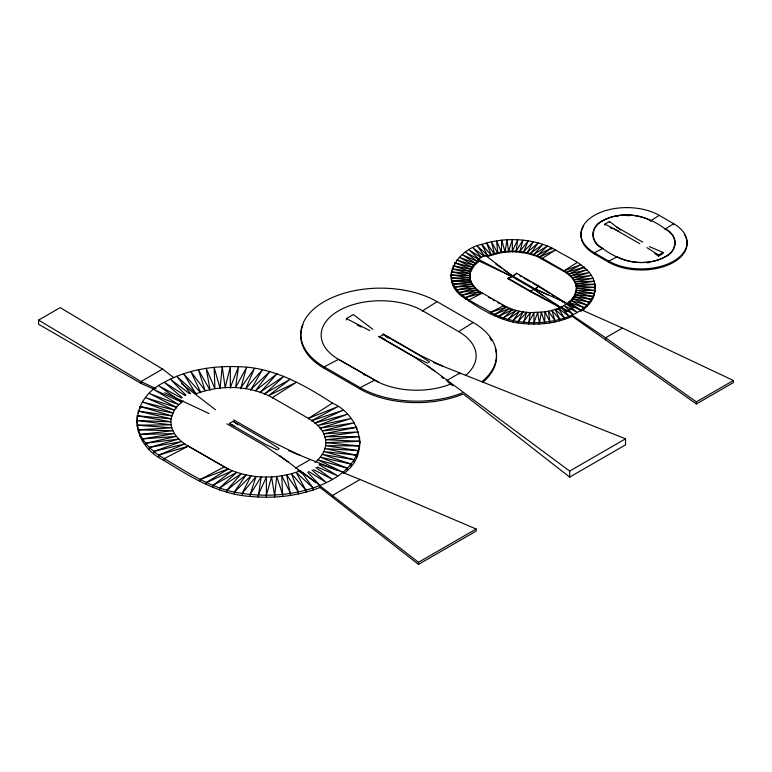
<?xml version="1.0" encoding="UTF-8"?>
<svg xmlns="http://www.w3.org/2000/svg" width="772" height="772" viewBox="0 0 772 772"><rect width="100%" height="100%" fill="white"/><g stroke="black" fill="none" stroke-linecap="round" stroke-linejoin="round"><path stroke-width="1.16" d="M572.226 316.317C557.027 323.246 539.869 325.128 523.348 323.574C500.526 321.856 480.666 309.051 462.235 296.573C437.878 278.904 458.153 248.902 481.757 244.348L487.981 256.227L501.346 252.627L501.723 240.15C520.067 238.451 539.329 240.903 555.589 249.954C570.054 259.18 595.501 267.373 595.135 288.805L594.903 284.337L575.796 283.922C573.943 278.113 569.128 273.828 564.004 270.837L542.378 258.35C525.24 249.221 503.778 248.893 486.022 256.468M544.588 323.574L544.964 311.869C557.452 309.765 573.123 304.158 576.279 290.311L594.903 290.494C594.498 299.034 588.283 306.108 581.634 310.884M307.845 472.435L319.984 485.472L319.984 487.479C297.915 496.203 273.693 498.673 250.157 496.415C218.293 494.389 190.665 476.903 164.262 460.623C128.297 443.253 128.297 399.693 164.262 382.314C186.708 369.749 213.033 365.629 238.49 366.719C273.192 367.163 304.158 384.813 332.462 403.129C360.418 415.404 370.869 454.158 343.81 473.439M136.895 422.477L137.252 415.761L171.104 418.858C172.31 411.476 177.309 405.3 183.215 400.977M139.375 410.357L138.313 413.107L138.313 411.1L171.104 418.858C169.348 430.737 178.641 440.754 188.291 446.129L224.334 466.944C247.455 479.344 276.144 479.962 300.491 470.785M359.482 447.992L359.829 441.275L325.63 439.673C324.057 430.149 316.433 423.027 308.433 418.385L272.391 397.58C249.279 385.17 220.58 384.553 196.233 393.73L176.749 376.273L190.655 393.72M451.176 276.318L451.408 271.85L470.032 273.558C470.959 267.778 475.137 263.155 479.808 259.932M469.868 276.318L470.032 273.558L452.102 268.801L470.515 271.435C469.193 276.415 470.032 281.973 473.371 286.016M571.319 300.433L574.995 295.145L576.443 288.178L595.135 287.416L594.903 291.874M220.02 388.663L222.201 366.719L225.163 387.65L230.345 366.517L230.345 388.142M274.533 497.033L276.714 476.478L282.61 494.408L282.61 496.415M594.672 284.704L594.199 281.278L575.796 283.922L576.279 286.663C575.159 279.86 569.717 274.774 564.004 271.464L536.704 256.227L526.871 253.274L516.043 251.884L517.674 239.745L512.338 251.17M258.244 497.033L261.206 476.864L250.157 494.408L250.157 496.415M528.637 323.979L530.267 312.602L544.964 311.869L549.799 321.528L549.799 322.908M504.965 252.164L507.011 239.745L508.642 251.884L501.346 252.627M539.3 323.979L541.346 312.332L544.588 322.194C564.216 319.888 589.625 312.216 594.903 290.494L576.443 288.178L576.443 288.805L576.279 286.036L594.903 284.337M137.252 417.777L137.783 415.442M137.252 415.761L170.882 421.859L136.895 420.47C137.078 437.435 150.415 450.703 164.262 458.616C188.754 472.937 213.246 489.959 242.196 493.385C260.811 496.184 279.908 495.759 298.349 491.976C323.304 486.437 353.537 473.709 359.482 445.975L325.852 442.665L325.63 439.673L359.482 436.576L359.829 443.292M451.408 273.24L452.875 268.183M266.388 495.228L271.57 476.864L274.533 495.026M240.671 388.663L246.567 367.337L235.528 387.65L238.49 366.719L230.345 387.525M519.72 252.164L522.962 240.15L516.043 251.257M508.642 251.257L512.338 239.619L512.338 251.788L508.642 251.884M250.157 494.408L256.063 476.478L242.196 493.385L242.196 495.402M523.348 323.574L526.591 312.332L530.267 312.602L530.267 313.229M470.032 278.451L469.868 275.691L451.176 274.928C452.083 295.637 476.536 303.116 490.712 312.38C503.827 319.762 519.045 322.628 533.963 322.725L537.669 312.602L539.3 322.59L544.588 322.194M470.515 272.053L473.844 265.954L479.808 260.55M523.339 252.627L528.173 240.816L519.72 251.537M258.244 495.026L266.388 477L266.388 497.236M242.196 493.385L250.997 475.822L234.427 491.976L234.427 493.983M518.137 322.908L518.137 321.528L522.972 311.869L526.591 312.332L526.591 312.95M528.637 322.59L533.963 312.699L533.963 324.115M454.332 265.221L453.26 267.18L453.26 265.79L471.316 269.341L471.316 269.968M250.678 390.217L262.306 369.769L245.737 388.692L254.528 368.35L240.671 388.046M526.871 253.274L533.259 241.742L523.339 252M234.427 491.976L246.046 474.925L226.891 490.172L226.891 492.189M513.052 321.982L513.052 320.602L519.44 311.222L522.972 311.869L522.972 312.486M523.348 322.194L530.267 312.602M530.296 254.094L538.19 242.919L526.871 252.647M226.891 490.172L241.25 473.776L219.663 488L219.663 490.008M508.121 319.415L516.014 310.402L519.44 311.222L508.121 319.415L508.121 320.805M518.137 321.528L526.591 312.332M260.077 392.745L277.071 373.745L255.474 390.738L269.833 371.573L250.678 389.59M533.577 255.078L542.928 244.348L530.296 253.467M278.46 449.323L279.136 448.619L269.003 441.989L233.134 421.28L229.352 423.471L265.211 444.17L277.38 449.951M428.75 362.55L429.425 361.856L419.283 355.216L383.423 334.517L379.641 336.698L415.5 357.407L427.669 363.178M219.663 488L236.657 472.396L212.782 485.472L212.782 487.479M503.383 319.386L503.383 317.996L512.733 309.418L516.014 310.402L516.014 311.029M315.101 462.36C321.007 457.516 325.823 450.549 325.852 442.665L359.829 441.275M264.449 394.357L283.942 376.273L260.077 392.118M536.704 256.227L547.425 245.998L533.577 254.451M513.052 320.602L522.972 311.869M212.782 485.472L232.275 470.785L206.317 482.606L206.317 484.613M539.647 257.53L539.647 256.902L551.662 247.88L551.662 249.26M498.886 317.726L498.886 316.337L509.607 308.269L512.733 309.418L512.733 310.035L509.607 308.887M547.908 294.962L535.17 288.94L512.82 276.038L516.603 273.23L538.952 286.132L564.901 302.363L564.901 302.981L562.778 301.977M482.085 381.503A79.854 46.108 0 0 0 473.139 322.464L437.097 301.649L422.68 310.807A59.463 34.335 0 0 0 338.58 310.807A59.463 34.335 0 0 0 338.58 359.366L378.454 382.198A59.463 34.335 0 0 0 450.78 384.022M308.433 419.013L308.433 418.385L332.462 403.129M422.68 311.434L422.68 310.807L458.722 331.622L473.139 322.464M564.004 271.464L564.004 270.837L577.215 262.441M673.657 224.797L673.657 223.687L659.24 215.359L650.835 220.705L650.835 221.332M665.252 229.651L665.252 229.023L673.657 223.687A45.876 26.489 0 0 1 673.657 261.139A45.876 26.489 0 0 1 608.79 261.139L594.372 252.82A45.876 26.489 0 0 1 594.372 215.359A45.876 26.489 0 0 1 659.24 215.359M206.317 482.606L228.165 468.961L188.291 446.129L158.762 455.142L158.762 457.159M494.649 314.465L506.664 306.966L509.607 308.269L494.649 314.465L494.649 315.854M503.383 317.996L516.014 310.402M154.101 389.262L140.958 383.356L38.6 324.259L38.6 320.1L60.226 307.613L162.583 369.074L173.941 377.807M162.583 369.074L140.958 381.561L140.958 383.356M346.396 319.965L346.396 318.575L353.364 314.551L372.934 329.374M478.1 259.18L485.067 255.156L512.106 275.623L511.141 276.173L478.1 260.569L478.1 259.18L511.141 276.173M511.865 276.598L508.082 278.152L508.082 278.779L511.865 276.598L534.205 289.49L566.648 311.55L574.812 306.831L535.17 288.94L538.952 286.132L538.952 286.759L549.934 293.621M512.82 276.038L515.657 274.398M604.939 225.212L604.939 224.102L609.504 221.468L620.611 230.017M508.082 278.152L530.432 291.054L537.061 287.85M662.173 254.036L658.526 256.15L658.526 255.04L663.09 252.405L663.09 253.515M336.882 470.177L310.354 459.514L295.937 467.842L295.937 468.672M319.502 487.084L418.482 564.39L476.15 531.097L476.15 529.023L360.099 479.499L332.703 495.306L332.703 497.39M571.512 315.816L696.392 403.939L733.4 382.574L733.4 380.5L622.386 328.061L605.566 337.769L605.566 339.854M569.668 477.106L569.668 471.074L625.542 438.814L625.542 444.855L569.668 477.106L463.277 394M418.482 564.39L418.482 562.315L476.15 529.023M696.392 403.939L696.392 401.865L733.4 380.5M264.449 393.73L290.407 379.139L268.569 395.553L296.419 382.314L272.391 397.58L272.391 398.198M566.503 273.037L566.503 272.41L580.824 264.719L564.004 270.837M311.936 421.222L311.936 420.595L337.972 406.593L308.433 418.385M504.84 306.619L506.664 307.584L506.664 306.966L482.307 293.032L469.096 299.903L469.096 301.283M188.291 446.129L164.262 458.616L164.262 460.623M490.712 313.77L490.712 312.38L503.933 305.519L503.933 306.146L501.877 304.95M200.305 481.438L200.305 479.422L224.334 466.944M536.704 255.6L551.662 247.88M498.886 316.337L512.733 309.418M568.761 274.736L568.761 274.108L584.066 267.16L584.066 268.55M315.101 423.596L315.101 422.969L342.932 410.328L311.936 420.595M539.647 256.902L555.589 249.954L542.378 258.35L542.378 258.977M465.487 299.015L465.487 297.625L479.808 291.459L482.307 293.659M158.762 455.142L184.788 443.919L153.792 451.417L153.792 453.425M570.749 276.54L570.749 275.913L586.942 269.756L568.761 274.108M200.305 479.422L228.165 468.961M462.235 296.573L462.235 295.184L477.55 289.761L479.808 292.077L478.302 290.947M153.792 451.417L181.632 441.545L149.421 447.442L149.421 449.458M490.712 312.38L506.664 306.966M572.467 278.441L572.467 277.814L589.403 272.487L570.749 275.913M320.283 428.778L320.283 428.151L351.077 418.472L317.881 425.497L347.313 414.303L315.101 422.969M566.503 272.41L584.066 267.16M459.369 293.968L459.369 292.588L475.552 287.956L477.55 290.378M149.421 447.442L178.843 439.017L145.647 443.273L145.647 445.28M465.487 297.625L482.307 293.032M573.885 280.41L573.885 279.792L591.448 275.334L572.467 277.814M456.908 291.237L456.908 289.857L473.844 286.055L475.552 288.574M145.647 443.273L176.45 436.363L142.53 438.921L142.53 440.928M462.235 295.184L479.808 291.459M574.995 282.455L574.995 281.828L593.05 278.277L573.885 279.792M323.825 434.404L323.825 433.777L356.645 427.312L356.645 429.328M454.862 288.39L454.862 287.01L472.425 284.077L473.844 286.682M142.53 438.921L174.462 433.594L140.079 434.433L140.079 436.441M320.283 428.151L354.194 422.824L322.262 430.921L356.645 427.312M459.369 292.588L477.55 289.761M324.944 437.328L324.944 436.701L358.411 431.905L323.825 433.777M453.26 285.457L453.26 284.067L471.316 282.041L472.425 284.704M140.079 434.433L172.899 430.737L138.313 429.84L138.313 431.847M456.908 289.857L475.552 287.956M452.102 282.446L452.102 281.056L470.515 279.947L471.316 282.658M138.313 429.84L171.78 427.813L137.252 425.169L137.252 427.177M454.862 287.01L473.844 286.055M574.995 281.828L594.199 281.278M533.963 322.725L539.3 322.59M451.408 279.396L451.408 278.007L470.032 277.833L470.515 280.574M137.252 425.169L171.104 424.851L136.895 420.47M324.944 436.701L359.482 436.576M453.26 284.067L472.425 284.077M359.482 445.975L325.63 445.656L358.411 450.645L358.411 452.653M512.338 251.788L516.043 251.884M452.102 281.056L471.316 282.041M575.796 293.061L575.796 292.434L594.199 293.543L594.199 294.933M358.411 450.645L324.944 448.628L356.645 455.239L356.645 457.256M576.279 286.036L595.135 287.416M451.408 278.007L470.515 279.947M574.995 295.145L574.995 294.528L593.05 296.554L593.05 297.944M356.645 455.239L323.825 451.552L354.194 459.726L354.194 461.743M138.313 411.1L171.78 415.896L171.78 416.513M451.176 274.928L470.032 277.833M573.885 297.191L573.885 296.564L591.448 299.488L591.448 300.877M354.194 459.726L322.262 454.409L351.077 464.078L351.077 466.085M594.199 293.543L576.279 290.311L576.279 290.938M140.079 408.513L140.079 406.506L172.899 412.972L172.899 413.589M451.408 271.85L469.868 275.691M572.467 299.169L572.467 298.542L589.403 302.334L589.403 303.724M351.077 464.078L320.283 457.169L347.313 468.247L347.313 470.264M575.796 292.434L593.05 296.554M454.862 264.236L454.862 262.847L472.425 267.305L472.425 267.932M584.066 309.061L584.066 307.671L568.761 302.238L568.761 302.865L570.749 300.433L586.942 305.075L586.942 306.455M347.313 468.247L317.881 459.832L342.932 472.223L319.55 463.933M140.079 406.506L171.78 415.896M574.995 294.528L591.448 299.488M473.844 265.954L473.844 265.327L456.908 260L472.425 267.305M176.45 407.973L176.45 407.346L145.647 397.667L174.462 410.115L142.53 402.019L172.899 412.972M453.26 265.79L470.515 271.435M573.885 296.564L589.403 302.334M475.552 264.053L475.552 263.426L459.369 257.269L473.844 265.327M454.862 262.847L471.316 269.341M625.542 438.814L433.565 362.55M342.411 472.396L360.099 479.499M288.545 450.645L310.354 459.514M649.348 246.635L663.09 252.405M580.824 311.502L580.824 310.112L566.503 303.936L577.215 312.38L564.004 305.519L573.287 314.465L561.273 306.966L569.051 316.337L569.051 317.726M317.36 467.07L337.972 475.957L319.077 464.725M581.306 309.726L622.386 328.061M572.467 298.542L586.942 305.075M477.55 262.248L477.55 261.621L462.235 254.673L475.552 263.426M181.632 402.791L181.632 402.164L153.792 389.522L178.843 404.692L149.421 393.488L176.45 407.346M156.098 388.673L140.958 381.561L38.6 320.1M164.745 392.726L209.077 413.551M610.227 227.711L612.341 228.705M357.05 325.002L361.315 327.01M299.999 455.306L270.528 441.101L233.771 419.881M443.167 366.401L419.65 355.014L382.883 333.784M346.396 318.575L369.836 330.638M379.641 336.698L384.948 339.429M229.352 423.471L234.659 426.202M313.654 469.656L332.462 479.422L315.844 467.533M604.939 224.102L618.681 231.32M530.432 291.681L558.532 306.658L558.532 306.04L530.432 291.054L530.432 291.681L508.082 278.779M478.785 259.382L465.487 252.232L477.55 261.621M181.671 398.111L158.762 385.788L181.632 402.164M570.749 300.433L584.066 307.671M378.454 382.198L338.58 359.366L324.163 366.854L324.163 368.312L360.206 389.117A79.854 46.108 0 0 0 462.476 394.289M665.252 229.023C647.901 215.465 622.811 209.781 602.778 220.705C590.117 225.627 590.117 243.527 602.778 248.449C620.128 262.007 645.218 267.691 665.252 256.777C677.913 251.855 677.913 233.945 665.252 229.023A33.978 19.618 0 0 1 665.252 256.767A33.978 19.618 0 0 1 617.204 256.767L608.79 261.139L608.79 262.248A45.876 26.489 0 0 0 663.582 266.649A45.876 26.489 0 0 0 685.864 237.419M617.079 227.296L642.661 242.07M614.194 228.956L639.785 243.73M581.634 230.606A45.876 26.489 0 0 0 594.372 253.93L608.79 262.248M519.653 275.614L521.679 276.791M523.715 277.959L530.827 282.07M532.854 283.237L537.93 286.171M488.483 297.22L490.548 298.417M492.604 299.604L494.669 300.79M497.757 302.576L499.812 303.763M378.377 336.389L415.143 357.61L434.877 371.187M363.294 374.256L365.359 375.443M226.92 423.828L263.677 445.058L288.284 462.071M551.922 294.875L553.92 296.12M556.921 297.992L559.912 299.864M561.91 301.109L564.901 302.981M308.578 471.441L326.45 482.606L312.042 470.071M481.294 257.703L469.096 249.954L478.978 259.16M185.29 395.669L164.262 382.314L182.115 397.512M646.994 247.638L658.526 255.04M568.761 302.238L580.824 310.112M571.637 314.908L605.566 337.769L696.392 401.865M654.675 253.438L658.526 256.15M534.205 289.49L543.054 295.734M555.618 304.602L560.752 308.221M495.692 264.043L501.482 268.125M503.412 269.496L512.106 275.623M569.668 471.074L427.987 366.044M315.738 482.635L279.667 455.567M319.502 485.453L418.482 562.315M484.112 256.207L473.024 247.88L481.535 257.481M189.275 393.411L170.274 379.139L185.84 395.061M564.554 319.386L564.554 317.996L555.203 309.418L555.203 310.035L558.33 308.887L558.33 308.269L569.051 316.337M302.354 472.184L319.984 485.472M383.423 334.517L388.104 338.059M233.134 421.28L237.815 424.822M181.507 383.616L215.562 409.807M441.565 377.035L443.417 378.483M448.078 382.13L452.826 385.836M297.828 470.148L301.591 473.091M487.981 255.6L477.26 245.998L484.391 255.995M313.114 490.008L313.114 488L296.12 472.396L305.876 490.172L305.876 492.189M491.108 255.078L481.757 244.348L491.426 241.742L501.723 240.15L504.965 251.537M200.614 392.745L183.62 373.745L196.233 394.357M551.922 311.029L551.922 310.402L559.816 319.415L559.816 320.805M305.876 490.172L291.517 473.776L298.349 491.976L298.349 493.983M494.389 254.094L486.495 242.919L491.108 254.451M301.196 471.74L313.114 488M554.885 321.982L554.885 320.602L548.496 311.222L549.799 321.528M298.349 491.976L286.721 474.925L290.571 495.402M558.33 308.269L564.554 317.996M497.815 253.274L491.426 241.742L494.389 253.467M210.003 390.217L198.385 369.769L205.217 390.738L190.848 371.573L200.614 392.118M290.571 493.385L281.78 475.822L282.61 494.408M555.203 309.418L559.816 319.415M501.346 252L496.512 240.816L497.815 252.647M551.922 310.402L554.885 320.602M220.02 388.046L214.114 367.337L214.954 388.692L206.163 368.35L210.003 389.59M609.504 221.468L609.504 222.577M594.372 253.93L594.372 252.82L602.778 248.449A33.978 19.618 0 0 1 602.778 220.705A33.978 19.618 0 0 1 650.825 220.705M575.796 283.922L575.796 284.54M544.964 311.869L544.964 312.486M541.346 312.332L541.346 312.95M537.669 312.602L537.669 313.229M516.603 273.23L516.603 273.857M470.032 273.558L470.032 274.176M459.745 374.102L459.745 373.059L447.133 380.345L447.133 381.387M374.623 380.799L374.623 380.171L360.206 387.66L324.163 366.854A79.854 46.108 0 0 1 324.163 301.649A79.854 46.108 0 0 1 437.097 301.649M360.206 389.117L360.206 387.66A79.854 46.108 0 0 0 462.476 392.832M271.57 476.864L271.57 477.492M261.206 476.864L261.206 477.492M171.104 418.858L171.104 419.486M458.722 331.622A59.463 34.335 0 0 1 465.391 375.588M495.315 348.51A79.854 46.108 0 0 1 482.876 382.304M489.766 337.953A79.854 46.108 0 0 1 491.716 340.751M324.163 368.312A79.854 46.108 0 0 1 303.068 324.751M684.33 234.466A45.876 26.489 0 0 1 685.536 236.666M581.885 229.844A45.876 26.489 0 0 1 582.493 228.348M582.86 227.605A45.876 26.489 0 0 1 583.7 226.138M616.114 216.575A33.978 19.618 0 0 1 618.015 216.247M626.806 215.581A33.978 19.618 0 0 1 629.769 215.658M649.059 262.615A33.978 19.618 0 0 1 647.119 262.847"/></g></svg>
